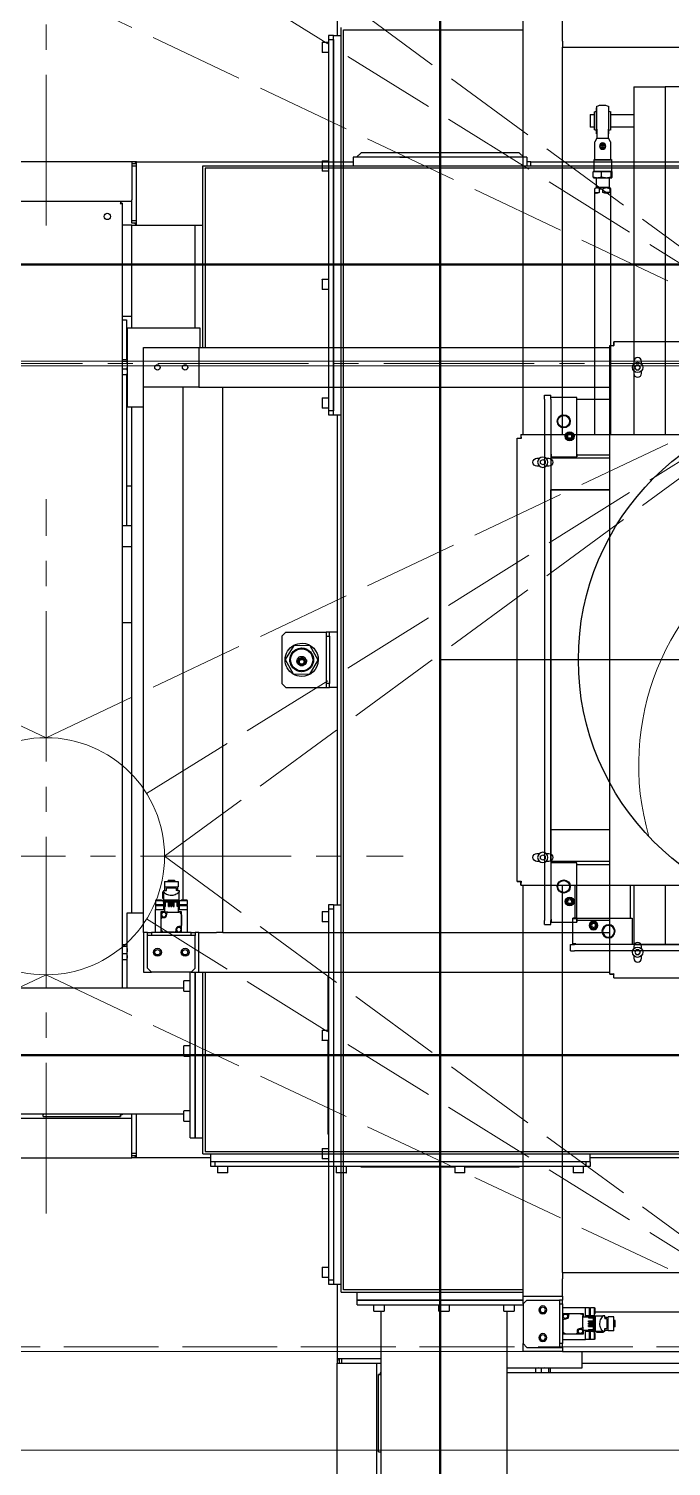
# Model space of a CAD drawing. Header units: millimetres. Extents: x 163705 to 1616509, y 81827 to 302547.
# Drawn here: x 203207 to 204020, y 143039 to 144858 of the extents above; entities that cross this region are included whole.
import ezdxf

# ---------------------------------------------------------------- set-up
doc = ezdxf.new("R2010")
doc.units = ezdxf.units.MM
doc.header["$LTSCALE"] = 10
doc.linetypes.add('ACAD_ISO02W100', pattern=[15, 12, -3])
doc.linetypes.add('CENTER2', pattern=[28.575, 19.05, -3.175, 3.175, -3.175])
for name, color, linetype, lineweight in [('1-中心线', 1, 'CENTER2', 0), ('1-剖面线', 8, 'Continuous', 0), ('1-护栏', 4, 'Continuous', 18), ('1-虚线', 8, 'ACAD_ISO02W100', 0), ('1-设备轮廓', 2, 'Continuous', 18)]:
    doc.layers.add(name, color=color, linetype=linetype, lineweight=lineweight)
doc.layers.add('1-隐线', color=8, linetype='Continuous')

# ---------------------------------------------------------------- blocks, each defined once
blk = doc.blocks.new('G$C3B61D3F5')
for p, q in [((921, 1330), (261, 1330)), ((927, 1330), (921, 1330)), ((921, 1330), (921, 1322)), ((927, 1330), (1201, 1330)), ((927, 1320), (927, 1330)), ((1421, 1335.9), (1201, 1335.9)), ((1201, 1335.9), (1201, 1325)), ((1211, 1341.7), (1205.2, 1335.9)), ((1411, 1341.7), (1211, 1341.7)), ((1260, 1335.9), (1272, 1335.9)), ((1362, 1335.9), (1350, 1335.9)), ((1416.8, 1335.9), (1411, 1341.7)), ((1421, 1335.9), (1421, 1325)), ((1426, 1330), (1421, 1330)), ((1426, 1325), (1426, 1330)), ((1426, 1330), (2695, 1330)), ((927, 1327.5), (921, 1327.5)), ((927, 1324.5), (921, 1324.5)), ((921, 1322), (921, 1288)), ((927, 1260), (927, 1320)), ((1011, 1095), (1011, 1325)), ((1011, 1325), (2611, 1325)), ((2608, 1322), (1014, 1322)), ((1014, 1322), (1014, 1095)), ((906.8, 1280), (263.2, 1280)), ((906.8, 1280), (906.8, 1278.5)), ((921, 1280), (906.8, 1280)), ((909, 1277.8), (907.5, 1277.8)), ((909, 1277.8), (909, 284.5)), ((921, 1288), (921, 1282.2)), ((921, 1255.5), (921, 1282.2)), ((927, 1255.5), (921, 1255.5)), ((921, 1252.5), (921, 1255.5)), ((927, 1250), (927, 1260)), ((921, 1250), (909, 1250)), ((927, 1252.5), (921, 1252.5)), ((921, 1120), (921, 1250)), ((921, 1250), (931, 1250)), ((931, 1250), (991, 1250)), ((991, 1250), (1001, 1250)), ((1001, 1250), (1011, 1250)), ((1001, 1120), (1001, 1250)), ((909, 1135), (921, 1135)), ((909, 1130), (913.2, 1130)), ((913.2, 1130), (914.5, 1130)), ((914.5, 1130), (914.5, 1079.4)), ((915, 1120), (915, 1020)), ((915, 1120), (922, 1120)), ((922, 1120), (1000, 1120)), ((1000, 1120), (1007, 1120)), ((1007, 1120), (1007, 1095)), ((936, 1095), (1006, 1095)), ((936, 1045), (936, 1095)), ((1006, 1095), (1526, 1095)), ((1006, 1095), (1006, 1045)), ((1526, 302.2), (1526, 1097.8)), ((1526, 1097.8), (1530, 1097.8)), ((2091.3, 1102.5), (1530.7, 1102.5)), ((1530.7, 1102.5), (1530.7, 1098.5)), ((2096, 302.2), (2096, 1097.8)), ((914.6, 1079.4), (909, 1079.4)), ((914.6, 1077.4), (909, 1077.4)), ((914.5, 1085), (915, 1085)), ((914.6, 1079.4), (914.9, 1078.8)), ((914.6, 1077.4), (915, 1072.6)), ((915, 1078.6), (914.9, 1078.8)), ((1556, 1077.5), (1556, 1074.2)), ((1566, 1074.2), (1566, 1077.5)), ((914.6, 1067.9), (909, 1067.9)), ((914.6, 1060.6), (909, 1060.6)), ((914.5, 1060.6), (914.5, 870)), ((915, 1072.6), (914.6, 1067.9)), ((914.6, 1067.9), (915, 1064.2)), ((915, 1064.2), (914.6, 1060.6)), ((914.9, 1061.2), (915, 1061.4)), ((1556, 1065.8), (1556, 1062.5)), ((1559.3, 1073), (1557.6, 1070)), ((1557.6, 1070), (1559.3, 1067)), ((1562.7, 1073), (1559.3, 1073)), ((1559.3, 1067), (1562.7, 1067)), ((1564.4, 1070), (1562.7, 1073)), ((1562.7, 1067), (1564.4, 1070)), ((1566, 1062.5), (1566, 1065.8)), ((936, 355), (936, 1045)), ((1006, 1045), (936, 1045)), ((986, 396.2), (986, 1045)), ((1006, 1045), (1028, 1045)), ((1028, 1045), (1036, 1045)), ((1036, 355), (1036, 1045)), ((1036, 1045), (1526, 1045)), ((2586, 355), (2586, 1045)), ((915, 1020), (922, 1020)), ((921, 380), (921, 1020)), ((922, 1020), (936, 1020)), ((1443, 1030), (1443, 1035)), ((1443, 1035), (1451, 1035)), ((1443, 1030), (1443, 370)), ((1451, 1030), (1451, 1035)), ((1484, 1031.8), (1451, 1031.8)), ((1451, 1030), (1451, 370)), ((1484, 1028.8), (1484, 1031.8)), ((1526, 1029.2), (1484, 1029.2)), ((1484, 960.2), (1484, 1028.8)), ((1451, 960.2), (1451.5, 960.2)), ((1451, 957.2), (1451.5, 956.8)), ((1451, 956.8), (1451.5, 956.8)), ((1451, 955), (1451, 915)), ((1526, 955), (1451, 955)), ((1451.5, 960.2), (1451.5, 956.8)), ((1451.5, 956.8), (1483.5, 956.8)), ((1483.5, 960.2), (1484, 960.2)), ((1483.5, 960.2), (1483.5, 956.8)), ((1483.5, 956.8), (1484, 957.2)), ((1483.5, 956.8), (1484, 956.8)), ((1484, 960.2), (1484, 957.2)), ((1484, 959.3), (1526, 959.3)), ((1484, 957.2), (1484, 956.8)), ((914.5, 920), (921, 920)), ((1526, 915), (1451, 915)), ((1451, 485), (1451, 915)), ((1451, 915), (1526, 915)), ((2536, 915), (2536, 485)), ((909, 870), (913.2, 870)), ((913.2, 870), (914.5, 870)), ((914.5, 870), (921, 870)), ((921, 843), (909, 843)), ((921, 747), (909, 747)), ((1451, 445), (1451, 485)), ((1526, 485), (1451, 485)), ((1526, 485), (1451, 485)), ((2536, 485), (2096, 485)), ((2536, 485), (2096, 485)), ((2536, 445), (2536, 485)), ((1526, 445), (1451, 445)), ((1484, 443.2), (1451, 443.2)), ((1484, 440.2), (1484, 443.2)), ((1526, 440.7), (1484, 440.7)), ((1484, 371.8), (1484, 440.2)), ((2536, 445), (2096, 445)), ((2485, 445), (2485, 416.2)), ((2501, 416.2), (2501, 445)), ((962.2, 419.7), (962.2, 412.7)), ((962.2, 419.7), (979.8, 419.7)), ((966.8, 420.2), (966.8, 419.7)), ((966.8, 420.2), (967, 420.2)), ((967, 421.4), (967, 419.7)), ((967, 421.4), (975, 421.4)), ((975, 421.4), (975, 419.7)), ((975, 420.2), (975.2, 420.2)), ((975.2, 420.2), (975.2, 419.7)), ((979.8, 419.7), (979.8, 412.7)), ((961, 406.6), (960.5, 406.6)), ((960.5, 402.4), (960.5, 406.6)), ((960.5, 398.1), (960.5, 402.4)), ((961, 408.3), (963, 408.3)), ((961, 408.3), (961, 406.1)), ((961, 406.1), (961, 396.5)), ((962.2, 412.7), (979.8, 412.7)), ((963, 408.3), (963, 412.7)), ((963, 408.3), (965, 408.3)), ((965, 408.3), (965, 410.9)), ((966, 410.9), (965, 410.9)), ((966, 410.9), (966, 412.7)), ((976, 410.9), (966, 410.9)), ((976, 410.9), (976, 412.7)), ((977, 410.9), (976, 410.9)), ((977, 410.9), (977, 408.3)), ((979, 408.3), (977, 408.3)), ((979, 412.7), (979, 408.3)), ((979, 408.3), (981, 408.3)), ((981, 408.3), (981, 406.1)), ((981, 396.5), (981, 406.1)), ((2407, 415.8), (2096, 415.8)), ((2407, 414.8), (2402.5, 414.8)), ((2402.5, 414.8), (2402.5, 406)), ((2402.5, 406), (2407, 406)), ((2407, 401.5), (2402.5, 401.5)), ((2402.5, 395.8), (2402.5, 401.5)), ((2409, 413.8), (2407, 415.8)), ((2407, 414.8), (2407, 415.8)), ((2407, 401.5), (2407, 406)), ((2421, 413.8), (2409, 413.8)), ((2409, 410.1), (2409, 413.8)), ((2409, 397.8), (2409, 410.1)), ((2421, 417.2), (2421.1, 417.3)), ((2421, 410.3), (2421, 417.2)), ((2421, 417.2), (2421, 417.2)), ((2421, 398.9), (2421, 410.3)), ((2421.3, 417.6), (2422, 417.9)), ((2422, 417.9), (2428, 417.9)), ((2422, 416.4), (2428, 416.4)), ((2422, 404.3), (2428, 404.3)), ((2428, 417.9), (2428.7, 417.6)), ((2428.9, 417.3), (2429, 417.2)), ((2429, 416.8), (2429, 417.2)), ((2429, 417.2), (2429, 417.2)), ((2429, 394.8), (2429, 416.8)), ((2429.5, 394.8), (2429.5, 416.8)), ((2443.5, 416.8), (2429.5, 416.8)), ((2443.5, 394.8), (2443.5, 416.8)), ((2444, 394.8), (2444, 416.8)), ((2466.6, 415.8), (2444, 415.8)), ((2466.6, 415.8), (2470.9, 413.2)), ((2470.9, 398.2), (2470.9, 413.2)), ((2476.5, 413.4), (2509.5, 413.4)), ((2481.6, 416.2), (2504.4, 416.2)), ((2511.5, 413.2), (2482.6, 413.2)), ((2509.5, 413.2), (2509.5, 413.4)), ((951, 395.5), (951, 390.5)), ((951, 395.5), (955.3, 395.5)), ((951, 390.5), (955.3, 390.5)), ((951, 389), (951, 384.2)), ((951, 389), (955.3, 389)), ((951, 355), (951, 384.2)), ((951, 384.2), (955, 384.2)), ((951.2, 390.5), (951.2, 389)), ((951.5, 396.2), (951.5, 395.5)), ((951.5, 396.2), (958.5, 396.2)), ((955, 384.2), (962.5, 384.2)), ((955.3, 395.5), (958.9, 395.5)), ((955.3, 390.5), (958.9, 390.5)), ((955.3, 389), (958.9, 389)), ((958.5, 396.2), (958.5, 395.5)), ((958.9, 395.5), (961, 395.5)), ((958.9, 390.5), (961, 390.5)), ((958.9, 389), (961, 389)), ((960.5, 398.1), (961, 398.1)), ((961, 395.5), (961, 389.2)), ((961, 395.5), (961.1, 395.5)), ((961, 389.2), (962.5, 389.2)), ((961, 389), (961, 384.2)), ((961, 389), (962.5, 389)), ((961.1, 394.5), (961.1, 396.5)), ((961.9, 394.5), (961.1, 394.5)), ((961.1, 393.5), (961.1, 394.5)), ((961.9, 393.5), (961.1, 393.5)), ((961.2, 389.2), (961.2, 389)), ((961.9, 394.5), (961.9, 395.7)), ((961.9, 395.7), (963.3, 395.7)), ((961.9, 395.5), (963, 395.5)), ((961.9, 393.5), (961.9, 394.5)), ((962.5, 394), (962.5, 380.8)), ((962.5, 394), (979.5, 394)), ((962.8, 388), (962.8, 393)), ((962.8, 393), (963.2, 393)), ((963.2, 388), (962.8, 388)), ((963, 395.5), (966.5, 395.5)), ((963.2, 388), (963.2, 393)), ((963.2, 393), (963.5, 393)), ((963.5, 388), (963.2, 388)), ((963.3, 395.7), (963.3, 396.5)), ((963.3, 395.7), (978.7, 395.7)), ((963.5, 388), (963.5, 393)), ((966, 394.6), (966, 394)), ((966, 394.6), (976, 394.6)), ((966.5, 394.6), (966.5, 395.5)), ((967, 395.5), (966.5, 395.5)), ((967, 395.7), (967, 394.6)), ((967.5, 388), (967.5, 393)), ((967.5, 393), (968.5, 393)), ((967.5, 388), (968.5, 388)), ((968.5, 388), (968.5, 393)), ((968.5, 393), (968.6, 393)), ((968.5, 388), (968.6, 388)), ((968.6, 388), (968.6, 393)), ((970.5, 388), (970.5, 393)), ((970.5, 393), (971.5, 393)), ((970.5, 388), (971.5, 388)), ((971.5, 388), (971.5, 393)), ((973.4, 388), (973.4, 393)), ((973.4, 393), (973.5, 393)), ((973.4, 388), (973.5, 388)), ((973.5, 388), (973.5, 393)), ((973.5, 393), (974.5, 393)), ((973.5, 388), (974.5, 388)), ((974.5, 388), (974.5, 393)), ((975, 395.7), (975, 394.6)), ((975.5, 395.5), (975, 395.5)), ((975.5, 394.6), (975.5, 395.5)), ((975.5, 395.5), (979, 395.5)), ((976, 394.6), (976, 394)), ((978.5, 388), (978.5, 393)), ((978.5, 393), (978.8, 393)), ((978.8, 388), (978.5, 388)), ((978.7, 395.7), (978.7, 396.5)), ((978.7, 395.7), (980.1, 395.7)), ((978.8, 388), (978.8, 393)), ((978.8, 393), (979.2, 393)), ((979.2, 388), (978.8, 388)), ((979, 395.5), (980.1, 395.5)), ((979.2, 388), (979.2, 393)), ((979.5, 394), (979.5, 380.8)), ((979.5, 389.2), (981, 389.2)), ((979.5, 389), (981, 389)), ((979.5, 384.2), (987, 384.2)), ((980.1, 394.5), (980.1, 395.7)), ((980.1, 394.5), (980.9, 394.5)), ((980.1, 393.5), (980.1, 394.5)), ((980.1, 393.5), (980.9, 393.5)), ((980.8, 389.2), (980.8, 389)), ((980.9, 394.5), (980.9, 396.5)), ((980.9, 395.5), (981, 395.5)), ((980.9, 393.5), (980.9, 394.5)), ((981, 395.5), (981, 389.2)), ((981, 395.5), (983.1, 395.5)), ((981, 390.5), (983.1, 390.5)), ((981, 389), (981, 384.2)), ((981, 389), (983.1, 389)), ((983.1, 395.5), (986.7, 395.5)), ((983.1, 390.5), (986.7, 390.5)), ((983.1, 389), (986.7, 389)), ((983.5, 396.2), (983.5, 395.5)), ((983.5, 396.2), (990.5, 396.2)), ((986.7, 395.5), (991, 395.5)), ((986.7, 390.5), (991, 390.5)), ((986.7, 389), (991, 389)), ((987, 384.2), (991, 384.2)), ((990.5, 396.2), (990.5, 395.5)), ((990.8, 390.5), (990.8, 389)), ((991, 395.5), (991, 390.5)), ((991, 389), (991, 384.2)), ((991, 384.2), (991, 355)), ((2096, 395.8), (2407, 395.8)), ((2402.5, 395.8), (2407, 395.8)), ((2407, 395.8), (2409, 397.8)), ((2407, 395.8), (2407, 395.8)), ((2409, 397.8), (2421, 397.8)), ((2421, 394.2), (2421, 398.9)), ((2422, 393.6), (2428, 393.6)), ((2429, 394.2), (2429, 394.8)), ((2429.5, 394.8), (2443.5, 394.8)), ((2444, 395.8), (2466.6, 395.8)), ((2470.9, 398.2), (2466.6, 395.8)), ((2476.5, 398.1), (2509.5, 398.1)), ((2481.6, 395.2), (2504.4, 395.2)), ((2482.6, 398.2), (2511.5, 398.2)), ((2485, 395.2), (2485, 390)), ((2501, 390), (2485, 390)), ((2501, 390), (2501, 395.2)), ((2509.5, 398.1), (2509.5, 398.2)), ((915, 284.5), (915, 380)), ((915, 380), (922, 380)), ((922, 380), (936, 380)), ((957.9, 381.2), (957.9, 355.4)), ((962.5, 381.2), (957.9, 381.2)), ((958.3, 377.5), (958.3, 372.3)), ((958.3, 358.7), (958.3, 372.3)), ((959.8, 373.8), (961.3, 373.8)), ((961.3, 373.8), (961.5, 373.8)), ((966.8, 380.8), (961.6, 380.8)), ((965.3, 377.8), (965.3, 379.3)), ((965.3, 377.6), (965.3, 377.8)), ((966.8, 380.8), (980.4, 380.8)), ((984.1, 381.2), (979.5, 381.2)), ((983.7, 377.5), (983.7, 363.9)), ((983.7, 358.7), (983.7, 363.9)), ((984.1, 355.4), (984.1, 381.2)), ((1443, 365), (1443, 370)), ((1443, 365), (1451, 365)), ((1451, 371.8), (1451.5, 371.8)), ((1451, 365), (1451, 370)), ((1451, 368.8), (1451.5, 368.2)), ((1451, 368.2), (1451.5, 368.2)), ((1451.5, 371.8), (1451.5, 368.2)), ((1451.5, 368.2), (1483.5, 368.2)), ((1483.5, 371.8), (1483.5, 368.2)), ((1483.5, 371.8), (1484, 371.8)), ((1483.5, 368.2), (1484, 368.8)), ((1483.5, 368.2), (1484, 368.2)), ((1484, 371.8), (1484, 368.8)), ((1484, 370.8), (1526, 370.8)), ((1484, 368.8), (1484, 368.2)), ((941, 355), (936, 355)), ((936, 355), (936, 305)), ((941, 351), (941, 355)), ((941, 355), (946, 355)), ((946, 351), (941, 351)), ((941, 350), (941, 351)), ((941, 310), (941, 350)), ((946, 355), (946, 351)), ((996, 355), (946, 355)), ((996, 351), (946, 351)), ((957.9, 355.4), (961.6, 355.4)), ((975.2, 355.4), (961.6, 355.4)), ((975.2, 355.4), (980.4, 355.4)), ((976.7, 358.6), (976.7, 358.4)), ((976.7, 358.4), (976.7, 356.9)), ((980.4, 355.4), (984.1, 355.4)), ((980.7, 362.4), (980.5, 362.4)), ((982.2, 362.4), (980.7, 362.4)), ((996, 351), (996, 355)), ((996, 355), (1001, 355)), ((1001, 351), (996, 351)), ((1001, 355), (1001, 351)), ((1006, 355), (1001, 355)), ((1001, 350), (1001, 351)), ((1001, 310), (1001, 350)), ((1006, 355), (1028, 355)), ((1006, 305), (1006, 355)), ((1036, 355), (1028, 355)), ((1036, 355), (1526, 355)), ((2096, 355), (2586, 355)), ((2594, 355), (2586, 355)), ((2594, 355), (2628, 355)), ((914.6, 339.4), (909, 339.4)), ((914.6, 337.4), (909, 337.4)), ((914.6, 327.9), (909, 327.9)), ((914.6, 339.4), (914.9, 338.8)), ((914.6, 337.4), (915, 332.6)), ((915, 332.6), (914.6, 327.9)), ((914.6, 327.9), (915, 324.2)), ((915, 338.6), (914.9, 338.8)), ((1556, 337.5), (1556, 334.2)), ((1559.3, 333), (1557.6, 330)), ((1557.6, 330), (1559.3, 327)), ((1562.7, 333), (1559.3, 333)), ((1564.4, 330), (1562.7, 333)), ((1562.7, 327), (1564.4, 330)), ((1566, 334.2), (1566, 337.5)), ((2056, 337.5), (2056, 334.2)), ((2059.3, 333), (2057.6, 330)), ((2057.6, 330), (2059.3, 327)), ((2062.7, 333), (2059.3, 333)), ((2064.4, 330), (2062.7, 333)), ((2062.7, 327), (2064.4, 330)), ((2066, 334.2), (2066, 337.5)), ((914.6, 320.6), (909, 320.6)), ((915, 324.2), (914.6, 320.6)), ((914.9, 321.2), (915, 321.4)), ((941, 310), (946, 305)), ((996, 305), (1001, 310)), ((1556, 325.8), (1556, 322.5)), ((1559.3, 327), (1562.7, 327)), ((1566, 322.5), (1566, 325.8)), ((2056, 325.8), (2056, 322.5)), ((2059.3, 327), (2062.7, 327)), ((2066, 322.5), (2066, 325.8)), ((936, 305), (946, 305)), ((996, 305), (946, 305)), ((987, 280.9), (987, 293.7)), ((995, 293.8), (987.1, 293.8)), ((995, 95), (995, 305)), ((996, 305), (1006, 305)), ((1001, 95), (1001, 305)), ((1001, 305), (1001, 95)), ((1006, 305), (1526, 305)), ((1011, 75), (1011, 305)), ((1014, 305), (1014, 78)), ((1526, 302.2), (1530, 302.2)), ((1530.7, 297.5), (1530.7, 301.5)), ((1530.7, 297.5), (2091.3, 297.5)), ((2091.3, 297.5), (2091.3, 301.5)), ((2096, 302.2), (2092, 302.2)), ((2096, 305), (2682, 305)), ((2608, 78), (2608, 305)), ((951, 284.5), (722, 284.5)), ((987, 284.5), (951, 284.5)), ((987.1, 280.8), (995, 280.8)), ((987, 198.6), (987, 211.4)), ((995, 211.5), (987.1, 211.5)), ((987.1, 198.5), (995, 198.5)), ((987, 116.3), (987, 129.1)), ((995, 129.2), (987.1, 129.2)), ((261, 120), (921, 120)), ((722, 125.5), (951, 125.5)), ((809, 125.5), (809, 124.5)), ((809, 122), (809, 124.5)), ((809, 122), (906.8, 122)), ((906.8, 122), (906.8, 123.5)), ((909, 124.2), (907.5, 124.2)), ((909, 125.5), (909, 124.2)), ((921, 117.8), (921, 125.5)), ((921, 112), (921, 117.8)), ((921, 78), (921, 112)), ((927, 80), (927, 125.5)), ((951, 125.5), (987, 125.5)), ((987.1, 116.2), (995, 116.2)), ((995, 95), (1001, 95)), ((1001, 95), (1011, 95)), ((921, 70), (921, 78)), ((927, 75.5), (921, 75.5)), ((927, 70), (927, 80)), ((1011, 75), (2611, 75)), ((1014, 78), (2608, 78)), ((1021, 65), (1021, 75)), ((1501, 65), (1501, 75)), ((2121, 65), (2121, 75)), ((2601, 65), (2601, 75)), ((261, 70), (921, 70)), ((927, 72.5), (921, 72.5)), ((927, 70), (921, 70)), ((1021, 70), (927, 70)), ((1021, 59), (1021, 65)), ((1501, 65), (1021, 65)), ((1026, 59), (1021, 59)), ((1026, 65), (1026, 59)), ((1496, 65), (1026, 65)), ((1496, 59), (1026, 59)), ((1029.5, 59), (1029.5, 51.1)), ((1042.5, 51.1), (1042.5, 59)), ((1179.5, 59), (1179.5, 51.1)), ((1192.5, 51.1), (1192.5, 59)), ((1210.3, 59), (1211, 58.3)), ((1211, 58.3), (1329.5, 58.3)), ((1329.5, 59), (1329.5, 51.1)), ((1342.5, 51.1), (1342.5, 59)), ((1342.5, 58.3), (1411, 58.3)), ((1411, 58.3), (1411.7, 59)), ((1479.5, 59), (1479.5, 51.1)), ((1492.5, 51.1), (1492.5, 59)), ((1496, 59), (1496, 65)), ((1501, 59), (1496, 59)), ((2121, 70), (1501, 70)), ((1501, 65), (1501, 59)), ((1776, 70), (1776, 60)), ((1776, 56), (1776, 60)), ((1776, 60), (1781, 60)), ((1781, 56), (1776, 56)), ((1776, 55), (1776, 56)), ((1776, 5), (1776, 55)), ((1781, 60), (1781, 56)), ((1841, 60), (1781, 60)), ((1841, 56), (1781, 56)), ((1841, 56), (1841, 60)), ((1841, 60), (1846, 60)), ((1846, 56), (1841, 56)), ((1846, 70), (1846, 60)), ((1846, 60), (1846, 56)), ((1846, 55), (1846, 56)), ((1846, 5), (1846, 55)), ((2121, 59), (2121, 65)), ((2121, 65), (2601, 65)), ((2126, 59), (2121, 59)), ((2126, 65), (2126, 59)), ((2596, 65), (2126, 65)), ((2596, 59), (2126, 59)), ((2129.5, 59), (2129.5, 51.1)), ((2142.5, 51.1), (2142.5, 59)), ((2279.5, 59), (2279.5, 51.1)), ((2292.5, 51.1), (2292.5, 59)), ((2429.5, 59), (2429.5, 51.1)), ((2442.5, 51.1), (2442.5, 59)), ((2579.5, 59), (2579.5, 51.1)), ((2592.5, 51.1), (2592.5, 59)), ((2596, 59), (2596, 65)), ((2601, 59), (2596, 59)), ((2695, 70), (2601, 70)), ((2601, 65), (2601, 59)), ((1042.4, 51), (1029.6, 51)), ((1192.4, 51), (1179.6, 51)), ((1342.4, 51), (1329.6, 51)), ((1492.4, 51), (1479.6, 51)), ((1792.8, 35.1), (1810.6, 45.8)), ((1810.6, 45.8), (1828.8, 35.7)), ((2142.4, 51), (2129.6, 51)), ((2292.4, 51), (2279.6, 51)), ((2442.4, 51), (2429.6, 51)), ((2592.4, 51), (2579.6, 51)), ((1793.2, 14.3), (1792.8, 35.1)), ((1796.9, 30.2), (1797, 25.9)), ((1797.1, 23.6), (1797.1, 19.2)), ((1798, 30.2), (1798, 30.3)), ((1798, 30.3), (1798, 30.3)), ((1798.2, 19.3), (1798.2, 19.3)), ((1798.2, 19.3), (1798.2, 19.3)), ((1811.9, 30.4), (1811.9, 28.6)), ((1812.1, 21.4), (1812.1, 19.6)), ((1823.8, 30.7), (1823.8, 30.7)), ((1823.8, 30.7), (1823.8, 30.7)), ((1824, 19.8), (1824, 19.7)), ((1824, 19.7), (1824, 19.7)), ((1824.9, 26.4), (1824.9, 30.8)), ((1825.1, 19.8), (1825, 24.1)), ((1828.8, 35.7), (1829.2, 14.9)), ((1776, 5), (1781, 0)), ((1841, 0), (1781, 0)), ((1811.4, 4.2), (1793.2, 14.3)), ((1829.2, 14.9), (1811.4, 4.2)), ((1841, 0), (1846, 5))]:
    blk.add_line(p, q)
at = {"flags": 128}
for points in [[(927, 1329.2), (925.4, 1328.3), (924.4, 1327.5)], [(924.4, 1252.5), (925.4, 1251.7), (927, 1250.8)], [(924.4, 72.5), (925.4, 71.7), (927, 70.8)]]:
    blk.add_lwpolyline(points, dxfattribs=at)
for centre, radius in [((890, 1261), 4), ((953.5, 1070), 3.4), ((988.5, 1070), 3.4), ((1561, 1070), 6.5), ((1467.5, 1001.8), 8.33), ((1467.5, 1001.8), 7.48), ((1475, 982.8), 5.55), ((1475, 982.8), 5.05), ((1475, 982.8), 4.55), ((1475, 982.8), 4.05), ((1475, 982.8), 2.5), ((1467.5, 413.2), 8.33), ((1467.5, 413.2), 7.48), ((2461, 405.7), 4), ((2461, 405.7), 2.3), ((2461, 405.7), 1), ((1475, 394.2), 5.55), ((1475, 394.2), 5.05), ((1475, 394.2), 4.55), ((1475, 394.2), 4.05), ((1475, 394.2), 2.5), ((953.5, 330), 5), ((953.5, 330), 3.4), ((988.5, 330), 5), ((988.5, 330), 3.4), ((1561, 330), 6.5), ((2061, 330), 6.5)]:
    blk.add_circle(centre, radius)
for centre, radius, start, end in [((1561, 1077.5), 5, 0, 180), ((1561, 1062.5), 5, 180, 0), ((2461, 405.7), 3.18, 0, 180.0843), ((2461, 405.7), 3.18, 180.0843, 0), ((2509.6, 405.7), 29.9, 159.436, 165.2714), ((2476.4, 405.7), 29.9, 14.7286, 20.564), ((2493, 405.7), 20, 0, 22.0243), ((2493, 405.7), 20, 337.9757, 0), ((2509.6, 405.7), 29.9, 194.7286, 200.564), ((2476.4, 405.7), 29.9, 339.436, 345.2714), ((961.6, 377.5), 3.3, 90, 180), ((959.8, 372.3), 1.5, 90, 180), ((961.5, 377.6), 3, 90, 270), ((961.5, 377.6), 2.8, 90, 270), ((961.5, 377.6), 3, 270, 90), ((961.5, 377.6), 2.8, 270, 90), ((961.5, 377.6), 3.8, 270, 0), ((966.8, 379.3), 1.5, 90, 180), ((980.4, 377.5), 3.3, 0, 90), ((982.2, 363.9), 1.5, 270, 0), ((961.6, 358.7), 3.3, 180, 270), ((975.2, 356.9), 1.5, 270, 0), ((980.5, 358.6), 3.8, 90, 180), ((980.5, 358.6), 3, 90, 270), ((980.5, 358.6), 2.8, 90, 270), ((980.4, 358.7), 3.3, 270, 0), ((980.5, 358.6), 3, 270, 90), ((980.5, 358.6), 2.8, 270, 90), ((1561, 337.5), 5, 0, 180), ((2061, 337.5), 5, 0, 180), ((1561, 322.5), 5, 180, 0), ((2061, 322.5), 5, 180, 0), ((987.1, 293.7), 0.1, 90, 180), ((987.1, 280.9), 0.1, 180, 270), ((987.1, 211.4), 0.1, 90, 180), ((987.1, 198.6), 0.1, 180, 270), ((987.1, 129.1), 0.1, 90, 180), ((987.1, 116.3), 0.1, 180, 270), ((1029.6, 51.1), 0.1, 180, 270), ((1042.4, 51.1), 0.1, 270, 0), ((1179.6, 51.1), 0.1, 180, 270), ((1192.4, 51.1), 0.1, 270, 0), ((1329.6, 51.1), 0.1, 180, 270), ((1342.4, 51.1), 0.1, 270, 0), ((1479.6, 51.1), 0.1, 180, 270), ((1492.4, 51.1), 0.1, 270, 0), ((1811, 25), 21, 1.053, 181.053), ((1811, 25), 15, 22.5632, 159.5428), ((1811, 25), 14, 1.053, 181.053), ((1811, 25), 14, 24.1418, 157.9642), ((2129.6, 51.1), 0.1, 180, 270), ((2142.4, 51.1), 0.1, 270, 0), ((2279.6, 51.1), 0.1, 180, 270), ((2292.4, 51.1), 0.1, 270, 0), ((2429.6, 51.1), 0.1, 180, 270), ((2442.4, 51.1), 0.1, 270, 0), ((2579.6, 51.1), 0.1, 180, 270), ((2592.4, 51.1), 0.1, 270, 0), ((1811, 25), 21, 181.053, 1.053), ((1811, 25), 15, 159.5428, 181.053), ((1811, 25), 15, 181.053, 202.5632), ((1811, 25), 14, 181.053, 1.053), ((1811, 25), 15, 202.5632, 339.5428), ((1811, 25), 14, 204.1418, 337.9642), ((1809.4, 25), 6, 65.3737, 181.053), ((1809.4, 25), 6, 181.053, 296.7323), ((1808.5, 25), 5, 46.626, 181.053), ((1808.5, 25), 5, 181.053, 315.48), ((1808.5, 25), 4, 1.053, 181.053), ((1808.5, 25), 4, 181.053, 1.053), ((1808.5, 25), 3, 1.053, 181.053), ((1808.5, 25), 3, 181.053, 1.053), ((1808.5, 25), 5, 1.053, 46.626), ((1808.5, 25), 5, 315.48, 1.053), ((1808.5, 25), 6.8, 1.053, 26.5274), ((1809.4, 25), 6, 1.053, 30.2264), ((1808.5, 25), 6.8, 335.5786, 1.053), ((1809.4, 25), 6, 331.8796, 1.053), ((1811, 25), 15, 1.053, 22.5632), ((1811, 25), 15, 339.5428, 1.053)]:
    blk.add_arc(centre, radius, start, end)
for major_axis, ratio, start_param, end_param in [((-8.79, 8.79), 0.542909, 6.225757, 7.335379), ((9.59, 9.59), 0.296253, 2.298766, 3.408388)]:
    blk.add_ellipse((2411, 405.7), major_axis=major_axis, ratio=ratio, start_param=start_param, end_param=end_param)
for points in [[(906.8, 1280), (906.8, 1280), (906.7, 1279.9), (906.6, 1279.3), (906.6, 1278.5), (906.5, 1277.8), (906.5, 1277.5)], [(906.8, 1278.5), (906.8, 1278.5), (906.7, 1278.5), (906.6, 1278.2), (906.6, 1277.9), (906.5, 1277.6), (906.5, 1277.5)], [(906.5, 1277.5), (906.8, 1277.5), (907.5, 1277.6), (908.3, 1277.6), (908.9, 1277.7), (909, 1277.8), (909, 1277.8)], [(906.5, 1277.5), (906.6, 1277.5), (906.9, 1277.6), (907.2, 1277.6), (907.5, 1277.7), (907.5, 1277.8), (907.5, 1277.8)], [(1526, 1097.8), (1526.1, 1097.8), (1526.2, 1097.7), (1527.4, 1097.6), (1529, 1097.6), (1530.3, 1097.5), (1531, 1097.5)], [(1530, 1097.8), (1530, 1097.8), (1530, 1097.7), (1530.3, 1097.6), (1530.6, 1097.6), (1530.9, 1097.5), (1531, 1097.5)], [(1531, 1097.5), (1531, 1098.2), (1530.9, 1099.5), (1530.9, 1101.1), (1530.8, 1102.3), (1530.7, 1102.4), (1530.7, 1102.5)], [(1531, 1097.5), (1531, 1097.6), (1530.9, 1097.9), (1530.9, 1098.2), (1530.8, 1098.5), (1530.7, 1098.5), (1530.7, 1098.5)], [(1531, 302.5), (1530.3, 302.5), (1529, 302.4), (1527.4, 302.4), (1526.2, 302.3), (1526.1, 302.2), (1526, 302.2)], [(1531, 302.5), (1530.9, 302.5), (1530.6, 302.4), (1530.3, 302.4), (1530, 302.3), (1530, 302.2), (1530, 302.2)], [(1530.7, 297.5), (1530.7, 297.6), (1530.8, 297.7), (1530.9, 298.9), (1530.9, 300.5), (1531, 301.8), (1531, 302.5)], [(1530.7, 301.5), (1530.7, 301.5), (1530.8, 301.5), (1530.9, 301.8), (1530.9, 302.1), (1531, 302.4), (1531, 302.5)], [(2091, 302.5), (2091, 301.8), (2091.1, 300.5), (2091.1, 298.9), (2091.2, 297.7), (2091.3, 297.6), (2091.3, 297.5)], [(2096, 302.2), (2095.9, 302.2), (2095.8, 302.3), (2094.6, 302.4), (2093, 302.4), (2091.7, 302.5), (2091, 302.5)], [(2092, 302.2), (2092, 302.2), (2092, 302.3), (2091.7, 302.4), (2091.4, 302.4), (2091.1, 302.5), (2091, 302.5)], [(2091, 302.5), (2091, 302.4), (2091.1, 302.1), (2091.1, 301.8), (2091.2, 301.5), (2091.3, 301.5), (2091.3, 301.5)], [(906.5, 124.5), (906.5, 124.2), (906.6, 123.5), (906.6, 122.7), (906.7, 122.1), (906.8, 122), (906.8, 122)], [(906.5, 124.5), (906.5, 124.4), (906.6, 124.1), (906.6, 123.8), (906.7, 123.5), (906.8, 123.5), (906.8, 123.5)], [(909, 124.2), (909, 124.2), (908.9, 124.3), (908.3, 124.4), (907.5, 124.4), (906.8, 124.5), (906.5, 124.5)], [(907.5, 124.2), (907.5, 124.2), (907.5, 124.3), (907.2, 124.4), (906.9, 124.4), (906.6, 124.5), (906.5, 124.5)]]:
    blk.add_open_spline(points, degree=3)
for points, knots in [([(915, 1078.4), (915, 1078.1), (914.9, 1077.8), (914.7, 1077.4), (914.6, 1077.4)], [0, 0, 0, 0, 0.776967, 1, 1, 1, 1]), ([(914.6, 1060.6), (914.7, 1060.6), (914.8, 1060.9), (914.9, 1061.1), (914.9, 1061.2)], [0, 0, 0, 0, 0.351615, 1, 1, 1, 1]), ([(981, 406.1), (980.2, 405.4), (978.7, 404), (975.8, 402.7), (972.8, 401.9), (969.6, 401.8), (966.4, 402.5), (963.4, 403.9), (961.8, 405.4), (961, 406.1)], [0, 0, 0, 0, 0.140571, 0.279864, 0.41952, 0.560457, 0.706928, 0.852813, 1, 1, 1, 1]), ([(2407, 406), (2407.4, 406.7), (2408.2, 408.1), (2408.7, 410.4), (2408.2, 412.7), (2407.4, 414.1), (2407, 414.8)], [0, 0, 0, 0, 0.24962, 0.499688, 0.749824, 1, 1, 1, 1]), ([(2407, 395.8), (2407.4, 396.2), (2408.2, 397.1), (2408.7, 398.6), (2408.2, 400.1), (2407.4, 401), (2407, 401.5)], [0, 0, 0, 0, 0.2501758, 0.5003125, 0.7503803, 1, 1, 1, 1]), ([(2422, 416.4), (2421.7, 416.6), (2421.2, 416.8), (2421.1, 417.1), (2421, 417.2)], [0, 0, 0, 0, 0.500383, 1, 1, 1, 1]), ([(2421, 410.3), (2421.1, 411.4), (2421.2, 413.4), (2421.7, 415.4), (2422, 416.4)], [0, 0, 0, 0, 0.498323, 1, 1, 1, 1]), ([(2422, 404.3), (2421.7, 405.3), (2421.2, 407.2), (2421.1, 409.3), (2421, 410.3)], [0, 0, 0, 0, 0.498023, 1, 1, 1, 1]), ([(2421, 398.9), (2421.1, 399.8), (2421.2, 401.6), (2421.7, 403.4), (2422, 404.3)], [0, 0, 0, 0, 0.500251, 1, 1, 1, 1]), ([(2429, 417.2), (2428.9, 417.1), (2428.8, 416.8), (2428.3, 416.6), (2428, 416.4)], [0, 0, 0, 0, 0.500251, 1, 1, 1, 1]), ([(2428, 416.4), (2428.3, 415.4), (2428.8, 413.4), (2428.9, 411.4), (2429, 410.3)], [0, 0, 0, 0, 0.501677, 1, 1, 1, 1]), ([(2429, 410.3), (2428.9, 409.3), (2428.8, 407.2), (2428.3, 405.3), (2428, 404.3)], [0, 0, 0, 0, 0.501977, 1, 1, 1, 1]), ([(2428, 404.3), (2428.3, 403.4), (2428.8, 401.6), (2428.9, 399.8), (2429, 398.9)], [0, 0, 0, 0, 0.500383, 1, 1, 1, 1]), ([(2429.5, 416.8), (2429.4, 416.8), (2429.2, 416.8), (2429.1, 416.8), (2429, 416.8)], [0, 0, 0, 0, 0.5602294, 1, 1, 1, 1]), ([(2444, 416.8), (2443.9, 416.8), (2443.7, 416.8), (2443.6, 416.8), (2443.5, 416.8)], [0, 0, 0, 0, 0.560036, 1, 1, 1, 1]), ([(2470.9, 413.2), (2471.6, 413.2), (2473, 413.2), (2475.2, 413.2), (2477.6, 413.2), (2480.1, 413.2), (2481.7, 413.2), (2482.6, 413.2)], [0, 0, 0, 0, 0.174265, 0.382612, 0.588125, 0.782436, 1, 1, 1, 1]), ([(961, 396.5), (961.3, 396.5), (962, 396.5), (963.1, 396.5), (964.3, 396.5), (966, 396.5), (968.2, 396.5), (971, 396.5), (973.8, 396.5), (976, 396.5), (977.7, 396.5), (978.9, 396.5), (980, 396.5), (980.7, 396.5), (981, 396.5)], [0, 0, 0, 0, 0.062421, 0.124486, 0.185166, 0.249244, 0.374592, 0.498627, 0.623073, 0.748727, 0.812845, 0.8735, 0.936661, 1, 1, 1, 1]), ([(2422, 393.6), (2421.7, 394.5), (2421.2, 396.2), (2421.1, 398), (2421, 398.9)], [0, 0, 0, 0, 0.500383, 1, 1, 1, 1]), ([(2421.1, 394.2), (2421.1, 394.1), (2421.2, 393.9), (2421.7, 393.7), (2422, 393.6)], [0, 0, 0, 0, 0.380555, 1, 1, 1, 1]), ([(2429, 398.9), (2428.9, 398), (2428.8, 396.2), (2428.3, 394.5), (2428, 393.6)], [0, 0, 0, 0, 0.500251, 1, 1, 1, 1]), ([(2428, 393.6), (2428.3, 393.7), (2428.8, 393.9), (2428.9, 394.1), (2428.9, 394.2)], [0, 0, 0, 0, 0.6202309, 1, 1, 1, 1]), ([(2429, 394.8), (2429.1, 394.8), (2429.3, 394.8), (2429.4, 394.8), (2429.5, 394.8)], [0, 0, 0, 0, 0.560036, 1, 1, 1, 1]), ([(2443.5, 394.8), (2443.6, 394.8), (2443.8, 394.8), (2443.9, 394.8), (2444, 394.8)], [0, 0, 0, 0, 0.5602294, 1, 1, 1, 1]), ([(2482.6, 398.2), (2481.5, 398.2), (2479.5, 398.2), (2476.5, 398.2), (2473.6, 398.2), (2471.8, 398.2), (2470.9, 398.2)], [0, 0, 0, 0, 0.267638, 0.499185, 0.776392, 1, 1, 1, 1]), ([(915, 338.4), (915, 338.1), (914.9, 337.8), (914.7, 337.4), (914.6, 337.4)], [0, 0, 0, 0, 0.776967, 1, 1, 1, 1]), ([(914.6, 320.6), (914.7, 320.6), (914.8, 320.9), (914.9, 321.1), (914.9, 321.2)], [0, 0, 0, 0, 0.351615, 1, 1, 1, 1]), ([(1811.9, 30.4), (1812.5, 30.1), (1813.5, 29.5), (1814.2, 28.5), (1814.6, 28)], [0, 0, 0, 0, 0.519038, 1, 1, 1, 1]), ([(1814.7, 22.1), (1814.4, 21.6), (1813.7, 20.6), (1812.6, 19.9), (1812.1, 19.6)], [0, 0, 0, 0, 0.480962, 1, 1, 1, 1])]:
    blk.add_open_spline(points, degree=3, knots=knots)
at = {"layer": '1-中心线'}
for p, q in [((1811, 294.5), (1811, 1105.5)), ((1405.5, 700), (2216.5, 700))]:
    blk.add_line(p, q, dxfattribs=at)
blk = doc.blocks.new('A$C2f6614b9')
at = {"layer": '1-护栏'}
blk.add_lwpolyline([(0, 450), (17263.8, 450), (17263.8, 7650), (0, 7650)], close=True, dxfattribs=at)
at = {"layer": '1-设备轮廓', "lineweight": 50, "ltscale": 5}
for p, q in [((16925, 1950), (1300, 1950)), ((16925, 950), (1300, 950))]:
    blk.add_line(p, q, dxfattribs=at)
at = {"layer": '1-隐线'}
blk.add_blockref('G$C3B61D3F5', (2289, 750), dxfattribs=at)
blk = doc.blocks.new('G$CE8A1B22C')
blk.add_circle((328, 328), 325)
at = {"layer": '1-中心线'}
for p, q in [((328, 0), (328, 656)), ((0, 328), (656, 328))]:
    blk.add_line(p, q, dxfattribs=at)
at = {"layer": '1-剖面线'}
blk.add_arc((404.3, 195.4), 325, 43.5125, 196.2853, dxfattribs=at)
blk = doc.blocks.new('A$Cf51e8010')
blk.add_line((5303, 2300), (4303, 2300))
at = {"layer": '1-设备轮廓', "lineweight": 50, "ltscale": 5}
blk.add_line((4303, 17100), (4303, 199.3), dxfattribs=at)
blk.add_blockref('G$CE8A1B22C', (4475, 1972))
at = {"layer": '1-隐线', "xscale": -1, "rotation": 270}
blk.add_blockref('G$C3B61D3F5', (4103, 489), dxfattribs=at)
blk = doc.blocks.new('G$CFDCBCB0A')
blk.add_lwpolyline([(250, 0), (250, 5000), (4250, 5000), (4250, 0)], close=True)
blk.add_circle((1251.5, 626.5), 150)
at = {"layer": '1-中心线'}
for p, q in [((1251.5, 1424.7), (1251.5, 2328.3)), ((250, 1250), (4250, 1250)), ((1251.5, 174.7), (1251.5, 1078.3)), ((799.7, 626.5), (1703.3, 626.5))]:
    blk.add_line(p, q, dxfattribs=at)
at = {"layer": '1-剖面线'}
for p, q in [((256, 1253), (2247, 1253)), ((256, 1247), (2247, 1247))]:
    blk.add_line(p, q, dxfattribs=at)
at = {"layer": '1-虚线'}
for p, q in [((1401.5, 1876.5), (2247, 1256)), ((1378.8, 1797.2), (2247, 1256)), ((1251.5, 1726.5), (2247, 1256)), ((1251.5, 776.5), (256, 1247)), ((1251.5, 776.5), (2247, 1247)), ((1378.8, 705.8), (2247, 1247)), ((1401.5, 626.5), (2247, 1247)), ((1401.5, 626.5), (2247, 6)), ((1378.8, 547.2), (2247, 6)), ((1251.5, 476.5), (256, 6)), ((1251.5, 476.5), (2247, 6))]:
    blk.add_line(p, q, dxfattribs=at)
blk.add_lwpolyline([(256, 6), (256, 4994), (4244, 4994), (4244, 6)], close=True, dxfattribs=at)
blk = doc.blocks.new('A$C5a2f2e4f')
at = {"layer": '1-设备轮廓'}
blk.add_blockref('G$CFDCBCB0A', (2553, 2125.1), dxfattribs=at)

msp = doc.modelspace()

# ---------------------------------------------------------------- linework, layer by layer
at = {"layer": '1-中心线'}
msp.add_line((183311.682, 143059.632), (261938.108, 143059.632), dxfattribs=at)

# ---------------------------------------------------------------- block references
for name, p in [('A$C5a2f2e4f', (199424.833, 141059.499)), ('A$Cf51e8010', (199424.833, 141759.632)), ('A$C2f6614b9', (200127.833, 142609.632))]:
    msp.add_blockref(name, p)

doc.saveas('drawing.dxf')
